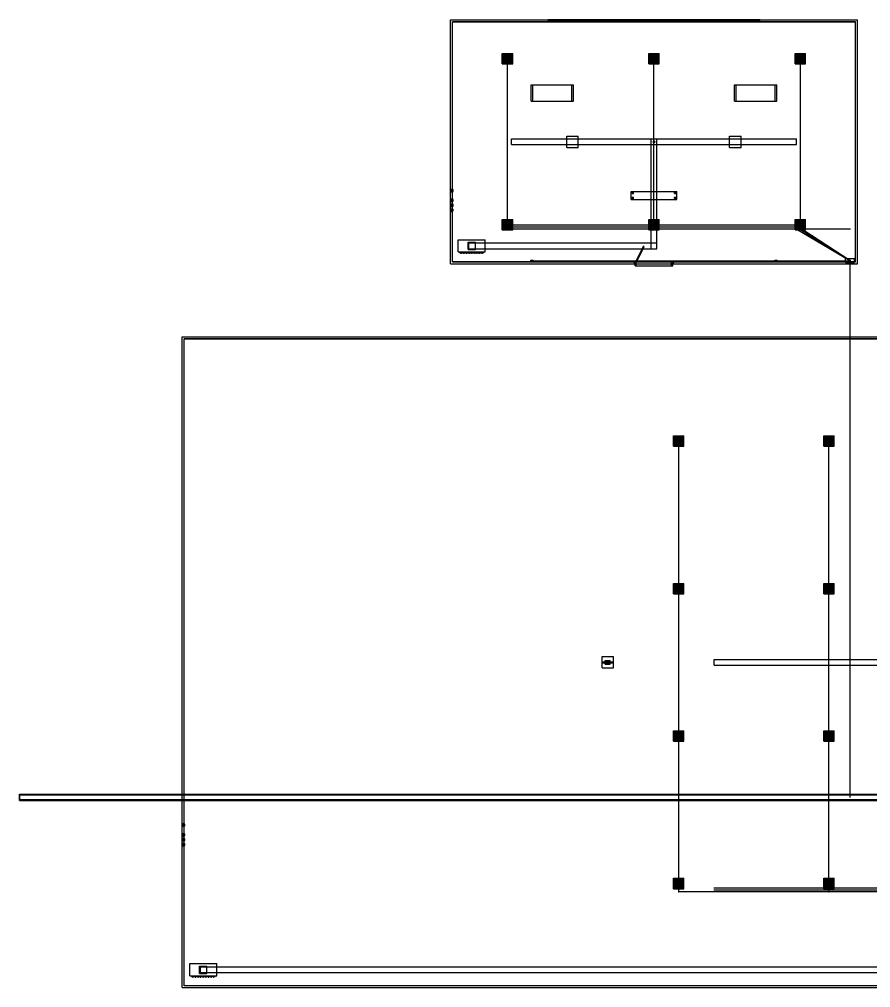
# Model space of a CAD drawing. Header units: millimetres. Extents: x -377000 to -138920, y -238120 to -178478.
# Drawn here: x -377000 to -324686, y -238000 to -178478 of the extents above; entities that cross this region are included whole.
import ezdxf

# ---------------------------------------------------------------- set-up
doc = ezdxf.new("R2010")
doc.units = ezdxf.units.MM

msp = doc.modelspace()

# ---------------------------------------------------------------- linework, layer by layer
at = {"layer": 'electrical'}
for p, q in [((-346992.21, -180900), (-347007.79, -180900)), ((-347007.79, -180900), (-347000, -180900)), ((-347000, -180900), (-346992.21, -180900)), ((-347000, -191370), (-347000, -180900)), ((-337992.21, -180900), (-338007.79, -180900)), ((-338007.79, -180900), (-338000, -180900)), ((-338000, -180900), (-337992.21, -180900)), ((-338000, -191370), (-338000, -180900)), ((-328992.21, -180900), (-329007.79, -180900)), ((-329007.79, -180900), (-329000, -180900)), ((-329000, -180900), (-328992.21, -180900)), ((-329000, -191370), (-329000, -180900)), ((-346992.21, -191370), (-347007.79, -191370)), ((-347007.79, -191370), (-347000, -191370)), ((-347000, -191377.79), (-347000, -191362.21)), ((-347000, -191362.21), (-347000, -191370)), ((-347000, -191370), (-347000, -191377.79)), ((-325950, -191370), (-347000, -191370)), ((-347000, -191370), (-346992.21, -191370)), ((-346750, -191141.26), (-346750, -191118.74)), ((-346750, -191118.74), (-346750, -191130)), ((-346750, -191130), (-346750, -191141.26)), ((-329250, -191130), (-346750, -191130)), ((-346750, -191261.26), (-346750, -191238.74)), ((-346750, -191238.74), (-346750, -191250)), ((-346750, -191250), (-346750, -191261.26)), ((-329250, -191250), (-346750, -191250)), ((-346750, -191381.26), (-346750, -191358.74)), ((-346750, -191358.74), (-346750, -191370)), ((-346750, -191370), (-346750, -191381.26)), ((-329250, -191370), (-346750, -191370)), ((-337992.21, -191370), (-338007.79, -191370)), ((-338007.79, -191370), (-338000, -191370)), ((-338000, -191370), (-337992.21, -191370)), ((-329257.14, -191140.86), (-329246.43, -191124.57)), ((-329246.43, -191124.57), (-329257.14, -191140.86)), ((-325957.14, -193310.86), (-329257.14, -191140.86)), ((-329256.86, -191261.04), (-329246.57, -191244.48)), ((-329246.57, -191244.48), (-329256.86, -191261.04)), ((-325956.86, -193311.04), (-329256.86, -191261.04)), ((-329256.56, -191381.22), (-329246.72, -191364.39)), ((-329246.72, -191364.39), (-329256.56, -191381.22)), ((-325956.56, -193311.22), (-329256.56, -191381.22)), ((-329250, -191141.26), (-329250, -191118.74)), ((-329250, -191118.74), (-329250, -191130)), ((-329250, -191130), (-329250, -191141.26)), ((-329250, -191130), (-329235.96, -191130)), ((-329235.96, -191130), (-329250, -191130)), ((-329250, -191261.26), (-329250, -191238.74)), ((-329250, -191238.74), (-329250, -191250)), ((-329250, -191250), (-329250, -191261.26)), ((-329250, -191250), (-329235.96, -191250)), ((-329235.96, -191250), (-329250, -191250)), ((-329250, -191381.26), (-329250, -191358.74)), ((-329250, -191358.74), (-329250, -191370)), ((-329250, -191370), (-329250, -191381.26)), ((-329250, -191370), (-329235.96, -191370)), ((-329235.96, -191370), (-329250, -191370)), ((-329246.72, -191364.39), (-329246.72, -191364.39)), ((-329246.57, -191244.48), (-329246.57, -191244.48)), ((-329246.43, -191124.57), (-329246.43, -191124.57)), ((-328992.21, -191370), (-329007.79, -191370)), ((-329007.79, -191370), (-329000, -191370)), ((-329000, -191370), (-328992.21, -191370)), ((-325950, -191377.79), (-325950, -191362.21)), ((-325950, -191362.21), (-325950, -191370)), ((-325950, -191370), (-325950, -191377.79)), ((-345565, -193350), (-345565, -193290)), ((-345565, -193290), (-345435, -193290)), ((-345565, -193350), (-345435, -193350)), ((-345491, -193320), (-345504.5, -193312.21)), ((-345504.5, -193312.21), (-345504.5, -193327.79)), ((-345504.5, -193327.79), (-345491, -193320)), ((-345500, -193327.79), (-345500, -193312.21)), ((-345500, -193312.21), (-345500, -193320)), ((-345500, -193320), (-325950, -193320)), ((-345500, -193320), (-345500, -193327.79)), ((-345500, -193320), (-345490.28, -193320)), ((-345490.28, -193320), (-345500, -193320)), ((-345435, -193350), (-345435, -193290)), ((-330565, -193350), (-330565, -193290)), ((-330565, -193290), (-330435, -193290)), ((-330565, -193350), (-330435, -193350)), ((-330491, -193320), (-330504.5, -193312.21)), ((-330504.5, -193312.21), (-330504.5, -193327.79)), ((-330504.5, -193327.79), (-330491, -193320)), ((-330500, -193327.79), (-330500, -193312.21)), ((-330500, -193312.21), (-330500, -193320)), ((-330500, -193320), (-325950, -193320)), ((-330500, -193320), (-330500, -193327.79)), ((-330500, -193320), (-330490.28, -193320)), ((-330490.28, -193320), (-330500, -193320)), ((-330435, -193350), (-330435, -193290)), ((-326225, -193425), (-326225, -193175)), ((-326225, -193175), (-325675, -193175)), ((-326225, -193425), (-325675, -193425)), ((-326185, -193452.5), (-326185, -193417.5)), ((-326185, -193417.5), (-325715, -193417.5)), ((-325968, -193300), (-325941, -193284.41)), ((-325941, -193315.59), (-325968, -193300)), ((-325934.41, -193300), (-325965.59, -193300)), ((-325965.59, -193300), (-325950, -193300)), ((-325957.14, -193310.86), (-325946.43, -193294.57)), ((-325946.43, -193294.57), (-325957.14, -193310.86)), ((-325956.86, -193311.04), (-325946.57, -193294.48)), ((-325946.57, -193294.48), (-325956.86, -193311.04)), ((-325956.56, -193311.22), (-325946.72, -193294.39)), ((-325946.72, -193294.39), (-325956.56, -193311.22)), ((-325937, -193300), (-325956.5, -193288.74)), ((-325956.5, -193288.74), (-325956.5, -193311.26)), ((-325937, -193300), (-325956.5, -193288.74)), ((-325956.5, -193288.74), (-325956.5, -193311.26)), ((-325937, -193300), (-325956.5, -193288.74)), ((-325956.5, -193288.74), (-325956.5, -193311.26)), ((-325956.5, -193311.26), (-325937, -193300)), ((-325956.5, -193311.26), (-325937, -193300)), ((-325956.5, -193311.26), (-325937, -193300)), ((-325950, -193300), (-325934.41, -193300)), ((-325950, -226300), (-325950, -193300)), ((-325950, -193300), (-325930.56, -193300)), ((-325930.56, -193300), (-325950, -193300)), ((-325950, -193300), (-325935.96, -193300)), ((-325935.96, -193300), (-325950, -193300)), ((-325950, -193300), (-325935.96, -193300)), ((-325935.96, -193300), (-325950, -193300)), ((-325950, -193300), (-325935.96, -193300)), ((-325935.96, -193300), (-325950, -193300)), ((-325950, -193327.79), (-325950, -193312.21)), ((-325950, -193312.21), (-325950, -193320)), ((-325950, -193327.79), (-325950, -193312.21)), ((-325950, -193312.21), (-325950, -193320)), ((-325950, -193320), (-325950, -193327.79)), ((-325950, -193320), (-325950, -193327.79)), ((-325946.72, -193294.39), (-325946.72, -193294.39)), ((-325946.57, -193294.48), (-325946.57, -193294.48)), ((-325946.43, -193294.57), (-325946.43, -193294.57)), ((-325941, -193284.41), (-325941, -193315.59)), ((-325715, -193452.5), (-325715, -193417.5)), ((-325675, -193425), (-325675, -193175)), ((-326185, -193452.5), (-325715, -193452.5)), ((-326137.5, -193490), (-326137.5, -193450)), ((-326137.5, -193450), (-326037.5, -193450)), ((-326137.5, -193490), (-326037.5, -193490)), ((-326064.12, -193480), (-326110.88, -193480)), ((-326110.88, -193480), (-326087.5, -193480)), ((-326064.12, -193505), (-326110.88, -193505)), ((-326110.88, -193505), (-326087.5, -193505)), ((-326087.5, -193480), (-326087.5, -193505)), ((-326087.5, -193480), (-326064.12, -193480)), ((-326087.5, -193505), (-326064.12, -193505)), ((-326037.5, -193490), (-326037.5, -193450)), ((-326000, -193490), (-326000, -193450)), ((-326000, -193450), (-325900, -193450)), ((-326000, -193490), (-325900, -193490)), ((-325926.62, -193480), (-325973.38, -193480)), ((-325973.38, -193480), (-325950, -193480)), ((-325926.62, -193505), (-325973.38, -193505)), ((-325973.38, -193505), (-325950, -193505)), ((-325950, -193480), (-325950, -193505)), ((-325950, -193480), (-325926.62, -193480)), ((-325950, -193505), (-325926.62, -193505)), ((-325900, -193490), (-325900, -193450)), ((-325862.5, -193490), (-325862.5, -193450)), ((-325862.5, -193450), (-325762.5, -193450)), ((-325862.5, -193490), (-325762.5, -193490)), ((-325789.12, -193480), (-325835.88, -193480)), ((-325835.88, -193480), (-325812.5, -193480)), ((-325789.12, -193505), (-325835.88, -193505)), ((-325835.88, -193505), (-325812.5, -193505)), ((-325812.5, -193480), (-325812.5, -193505)), ((-325812.5, -193480), (-325789.12, -193480)), ((-325812.5, -193505), (-325789.12, -193505)), ((-325762.5, -193490), (-325762.5, -193450)), ((-336472.21, -204400), (-336487.79, -204400)), ((-336487.79, -204400), (-336480, -204400)), ((-336480, -204400), (-336472.21, -204400)), ((-336480, -232120), (-336480, -204400)), ((-327239.26, -204400), (-327254.85, -204400)), ((-327254.85, -204400), (-327247.06, -204400)), ((-327247.06, -204400), (-327239.26, -204400)), ((-327247.06, -232120), (-327247.06, -204400)), ((-377000, -226150), (-377000, -226100)), ((-377000, -226500), (-377000, -226100)), ((-377000, -226100), (-139000, -226100)), ((-377000, -226150), (-377000, -226100)), ((-377000, -226500), (-377000, -226100)), ((-377000, -226100), (-139000, -226100)), ((-377000, -226150), (-377000, -226450)), ((-377000, -226150), (-139000, -226150)), ((-377000, -226150), (-377000, -226450)), ((-377000, -226150), (-139000, -226150)), ((-377000, -226500), (-377000, -226450)), ((-139000, -226450), (-377000, -226450)), ((-377000, -226500), (-377000, -226450)), ((-139000, -226450), (-377000, -226450)), ((-377000, -226500), (-139000, -226500)), ((-377000, -226500), (-139000, -226500)), ((-325934.41, -226300), (-325965.59, -226300)), ((-325965.59, -226300), (-325950, -226300)), ((-325950, -226300), (-325934.41, -226300)), ((-336472.21, -232120), (-336487.79, -232120)), ((-336487.79, -232120), (-336480, -232120)), ((-336480, -232127.79), (-336480, -232112.21)), ((-336480, -232112.21), (-336480, -232120)), ((-336480, -232120), (-336480, -232127.79)), ((-149450, -232120), (-336480, -232120)), ((-336480, -232120), (-336472.21, -232120)), ((-334300, -231891.26), (-334300, -231868.74)), ((-334300, -231868.74), (-334300, -231880)), ((-334300, -231880), (-334300, -231891.26)), ((-181700, -231880), (-334300, -231880)), ((-334300, -232011.26), (-334300, -231988.74)), ((-334300, -231988.74), (-334300, -232000)), ((-334300, -232000), (-334300, -232011.26)), ((-181700, -232000), (-334300, -232000)), ((-334300, -232131.26), (-334300, -232108.74)), ((-334300, -232108.74), (-334300, -232120)), ((-334300, -232120), (-334300, -232131.26)), ((-181700, -232120), (-334300, -232120)), ((-327239.26, -232120), (-327254.85, -232120)), ((-327254.85, -232120), (-327247.06, -232120)), ((-327247.06, -232120), (-327239.26, -232120))]:
    msp.add_line(p, q, dxfattribs=at)
at = {"layer": 'hvac'}
for p, q in [((-343350, -186350), (-343350, -185650)), ((-343350, -185650), (-342650, -185650)), ((-342650, -186350), (-342650, -185650)), ((-333350, -186350), (-333350, -185650)), ((-333350, -185650), (-332650, -185650)), ((-332650, -186350), (-332650, -185650)), ((-346750, -186175), (-346750, -185825)), ((-346750, -185825), (-329250, -185825)), ((-346750, -186175), (-329250, -186175)), ((-338175, -192575), (-338175, -185825)), ((-338175, -185825), (-337825, -185825)), ((-337825, -192575), (-337825, -185825)), ((-329250, -186175), (-329250, -185825)), ((-343350, -186350), (-342650, -186350)), ((-333350, -186350), (-332650, -186350)), ((-350025, -192775), (-350025, -192025)), ((-350025, -192025), (-348375, -192025)), ((-349425, -192625), (-349425, -192175)), ((-349425, -192175), (-348975, -192175)), ((-349375, -192575), (-349375, -192225)), ((-349375, -192225), (-337825, -192225)), ((-348975, -192625), (-348975, -192175)), ((-348375, -192775), (-348375, -192025)), ((-337825, -192575), (-337825, -192225)), ((-350025, -192775), (-348375, -192775)), ((-349925, -192820), (-349925, -192780)), ((-349925, -192780), (-348475, -192780)), ((-349925, -192820), (-348475, -192820)), ((-349860, -192860), (-349860, -192800)), ((-349860, -192800), (-349820, -192800)), ((-349820, -192860), (-349820, -192800)), ((-349700, -192860), (-349700, -192800)), ((-349700, -192800), (-349660, -192800)), ((-349660, -192860), (-349660, -192800)), ((-349540, -192860), (-349540, -192800)), ((-349540, -192800), (-349500, -192800)), ((-349500, -192860), (-349500, -192800)), ((-349425, -192625), (-348975, -192625)), ((-349380, -192860), (-349380, -192800)), ((-349380, -192800), (-349340, -192800)), ((-349375, -192575), (-337825, -192575)), ((-349340, -192860), (-349340, -192800)), ((-349220, -192860), (-349220, -192800)), ((-349220, -192800), (-349180, -192800)), ((-349180, -192860), (-349180, -192800)), ((-349060, -192860), (-349060, -192800)), ((-349060, -192800), (-349020, -192800)), ((-349020, -192860), (-349020, -192800)), ((-348900, -192860), (-348900, -192800)), ((-348900, -192800), (-348860, -192800)), ((-348860, -192860), (-348860, -192800)), ((-348740, -192860), (-348740, -192800)), ((-348740, -192800), (-348700, -192800)), ((-348700, -192860), (-348700, -192800)), ((-348580, -192860), (-348580, -192800)), ((-348580, -192800), (-348540, -192800)), ((-348540, -192860), (-348540, -192800)), ((-348475, -192820), (-348475, -192780)), ((-338175, -192575), (-337825, -192575)), ((-349860, -192860), (-349820, -192860)), ((-349700, -192860), (-349660, -192860)), ((-349540, -192860), (-349500, -192860)), ((-349380, -192860), (-349340, -192860)), ((-349220, -192860), (-349180, -192860)), ((-349060, -192860), (-349020, -192860)), ((-348900, -192860), (-348860, -192860)), ((-348740, -192860), (-348700, -192860)), ((-348580, -192860), (-348540, -192860)), ((-334300, -218175), (-334300, -217825)), ((-334300, -217825), (-181700, -217825)), ((-334300, -218175), (-181700, -218175)), ((-366525, -237275), (-366525, -236525)), ((-366525, -236525), (-364875, -236525)), ((-365925, -237125), (-365925, -236675)), ((-365925, -236675), (-365475, -236675)), ((-365875, -237075), (-365875, -236725)), ((-365875, -236725), (-257825, -236725)), ((-365475, -237125), (-365475, -236675)), ((-364875, -237275), (-364875, -236525)), ((-366525, -237275), (-364875, -237275)), ((-366425, -237320), (-366425, -237280)), ((-366425, -237280), (-364975, -237280)), ((-366425, -237320), (-364975, -237320)), ((-366360, -237360), (-366360, -237300)), ((-366360, -237300), (-366320, -237300)), ((-366360, -237360), (-366320, -237360)), ((-366320, -237360), (-366320, -237300)), ((-366200, -237360), (-366200, -237300)), ((-366200, -237300), (-366160, -237300)), ((-366200, -237360), (-366160, -237360)), ((-366160, -237360), (-366160, -237300)), ((-366040, -237360), (-366040, -237300)), ((-366040, -237300), (-366000, -237300)), ((-366040, -237360), (-366000, -237360)), ((-366000, -237360), (-366000, -237300)), ((-365925, -237125), (-365475, -237125)), ((-365880, -237360), (-365880, -237300)), ((-365880, -237300), (-365840, -237300)), ((-365880, -237360), (-365840, -237360)), ((-365875, -237075), (-257825, -237075)), ((-365840, -237360), (-365840, -237300)), ((-365720, -237360), (-365720, -237300)), ((-365720, -237300), (-365680, -237300)), ((-365720, -237360), (-365680, -237360)), ((-365680, -237360), (-365680, -237300)), ((-365560, -237360), (-365560, -237300)), ((-365560, -237300), (-365520, -237300)), ((-365560, -237360), (-365520, -237360)), ((-365520, -237360), (-365520, -237300)), ((-365400, -237360), (-365400, -237300)), ((-365400, -237300), (-365360, -237300)), ((-365400, -237360), (-365360, -237360)), ((-365360, -237360), (-365360, -237300)), ((-365240, -237360), (-365240, -237300)), ((-365240, -237300), (-365200, -237300)), ((-365240, -237360), (-365200, -237360)), ((-365200, -237360), (-365200, -237300)), ((-365080, -237360), (-365080, -237300)), ((-365080, -237300), (-365040, -237300)), ((-365080, -237360), (-365040, -237360)), ((-365040, -237360), (-365040, -237300)), ((-364975, -237320), (-364975, -237280))]:
    msp.add_line(p, q, dxfattribs=at)
at = {"layer": 'interiors'}
for p, q in [((-350500, -193500), (-350500, -178500)), ((-350500, -178500), (-325500, -178500)), ((-344500, -178522.5), (-344500, -178477.5)), ((-344500, -178477.5), (-331500, -178477.5)), ((-344500, -178500), (-331500, -178500)), ((-344500, -178620), (-344500, -178500)), ((-344500, -178522.5), (-331500, -178522.5)), ((-331500, -178522.5), (-331500, -178477.5)), ((-331500, -178620), (-331500, -178500)), ((-325500, -193500), (-325500, -178500)), ((-325620, -178620), (-350380, -178620)), ((-350380, -193380), (-350380, -178620)), ((-350375, -193375), (-350375, -178625)), ((-350375, -178625), (-325625, -178625)), ((-344500, -178620), (-331500, -178620)), ((-325625, -193375), (-325625, -178625)), ((-325620, -193380), (-325620, -178620)), ((-345550, -183500), (-345550, -182500)), ((-345550, -182500), (-342950, -182500)), ((-345545, -183500), (-345545, -182500)), ((-345545, -182500), (-345455, -182500)), ((-345455, -183500), (-345455, -182500)), ((-343045, -183500), (-343045, -182500)), ((-343045, -182500), (-342955, -182500)), ((-342955, -183500), (-342955, -182500)), ((-342950, -183500), (-342950, -182500)), ((-333050, -183500), (-333050, -182500)), ((-333050, -182500), (-330450, -182500)), ((-333045, -183500), (-333045, -182500)), ((-333045, -182500), (-332955, -182500)), ((-332955, -183500), (-332955, -182500)), ((-330545, -183500), (-330545, -182500)), ((-330545, -182500), (-330455, -182500)), ((-330455, -183500), (-330455, -182500)), ((-330450, -183500), (-330450, -182500)), ((-345550, -183500), (-342950, -183500)), ((-345545, -183500), (-345455, -183500)), ((-343045, -183500), (-342955, -183500)), ((-333050, -183500), (-330450, -183500)), ((-333045, -183500), (-332955, -183500)), ((-330545, -183500), (-330455, -183500)), ((-339400, -189550), (-339400, -189050)), ((-339400, -189050), (-336600, -189050)), ((-339335, -189185), (-339335, -189115)), ((-339335, -189115), (-339265, -189115)), ((-339335, -189185), (-339265, -189185)), ((-339265, -189185), (-339265, -189115)), ((-336735, -189185), (-336735, -189115)), ((-336735, -189115), (-336665, -189115)), ((-336735, -189185), (-336665, -189185)), ((-336665, -189185), (-336665, -189115)), ((-336600, -189550), (-336600, -189050)), ((-339400, -189550), (-336600, -189550)), ((-339335, -189485), (-339335, -189415)), ((-339335, -189415), (-339265, -189415)), ((-339335, -189485), (-339265, -189485)), ((-339265, -189485), (-339265, -189415)), ((-336735, -189485), (-336735, -189415)), ((-336735, -189415), (-336665, -189415)), ((-336735, -189485), (-336665, -189485)), ((-336665, -189485), (-336665, -189415)), ((-339110.39, -193390.49), (-338653.96, -192411.68)), ((-339069.61, -193409.51), (-338613.18, -192430.7)), ((-338613.18, -192430.7), (-338653.96, -192411.68)), ((-325620, -193380), (-350380, -193380)), ((-339200, -193380), (-350380, -193380)), ((-350375, -193375), (-325625, -193375)), ((-339200, -193500), (-339200, -193380)), ((-339200, -193380), (-336800, -193380)), ((-339155, -193620), (-339155, -193380)), ((-339155, -193380), (-339085, -193380)), ((-339150, -193620), (-339150, -193380)), ((-339150, -193380), (-336850, -193380)), ((-339069.61, -193409.51), (-339110.39, -193390.49)), ((-339085, -193620), (-339085, -193380)), ((-336915, -193620), (-336915, -193380)), ((-336915, -193380), (-336845, -193380)), ((-336850, -193620), (-336850, -193380)), ((-336845, -193620), (-336845, -193380)), ((-336800, -193500), (-336800, -193380)), ((-325620, -193380), (-336800, -193380)), ((-350500, -193500), (-339200, -193500)), ((-350500, -193500), (-325500, -193500)), ((-339200, -193500), (-336800, -193500)), ((-339155, -193620), (-339085, -193620)), ((-339150, -193620), (-336850, -193620)), ((-336915, -193620), (-336845, -193620)), ((-336800, -193500), (-325500, -193500)), ((-367000, -238000), (-367000, -198000)), ((-367000, -198000), (-149000, -198000)), ((-149120, -198120), (-366880, -198120)), ((-366880, -237880), (-366880, -198120)), ((-366875, -237875), (-366875, -198125)), ((-366875, -198125), (-149125, -198125)), ((-341190, -218350), (-341190, -217650)), ((-341190, -217650), (-340490, -217650)), ((-340490, -218350), (-340490, -217650)), ((-341190, -218350), (-340490, -218350)), ((-341140, -218030), (-341140, -217970)), ((-341140, -217970), (-340540, -217970)), ((-341140, -218030), (-340540, -218030)), ((-340990, -218110), (-340990, -217890)), ((-340990, -217890), (-340690, -217890)), ((-340990, -218110), (-340690, -218110)), ((-340870, -218035), (-340870, -217965)), ((-340870, -217965), (-340810, -217965)), ((-340870, -218035), (-340810, -218035)), ((-340810, -218035), (-340810, -217965)), ((-340690, -218110), (-340690, -217890)), ((-340540, -218030), (-340540, -217970)), ((-367000, -238000), (-259200, -238000)), ((-367000, -238000), (-149000, -238000)), ((-149120, -237880), (-366880, -237880)), ((-259200, -237880), (-366880, -237880)), ((-366875, -237875), (-149125, -237875))]:
    msp.add_line(p, q, dxfattribs=at)
at = {"layer": 'lighting'}
for p, q in [((-347320, -181220), (-347320, -180580)), ((-347320, -180580), (-346680, -180580)), ((-347280, -181180), (-347280, -180620)), ((-347280, -180620), (-346720, -180620)), ((-347246, -181170), (-347246, -180630)), ((-347246, -180630), (-347234, -180630)), ((-347234, -181170), (-347234, -180630)), ((-347166, -181170), (-347166, -180630)), ((-347166, -180630), (-347154, -180630)), ((-347154, -181170), (-347154, -180630)), ((-347086, -181170), (-347086, -180630)), ((-347086, -180630), (-347074, -180630)), ((-347074, -181170), (-347074, -180630)), ((-347006, -181170), (-347006, -180630)), ((-347006, -180630), (-346994, -180630)), ((-346991, -180900), (-347004.5, -180892.21)), ((-347004.5, -180892.21), (-347004.5, -180907.79)), ((-347004.5, -180907.79), (-346991, -180900)), ((-346994, -181170), (-346994, -180630)), ((-346926, -181170), (-346926, -180630)), ((-346926, -180630), (-346914, -180630)), ((-346914, -181170), (-346914, -180630)), ((-346846, -181170), (-346846, -180630)), ((-346846, -180630), (-346834, -180630)), ((-346834, -181170), (-346834, -180630)), ((-346766, -181170), (-346766, -180630)), ((-346766, -180630), (-346754, -180630)), ((-346754, -181170), (-346754, -180630)), ((-346720, -181180), (-346720, -180620)), ((-346680, -181220), (-346680, -180580)), ((-338320, -181220), (-338320, -180580)), ((-338320, -180580), (-337680, -180580)), ((-338280, -181180), (-338280, -180620)), ((-338280, -180620), (-337720, -180620)), ((-338246, -181170), (-338246, -180630)), ((-338246, -180630), (-338234, -180630)), ((-338234, -181170), (-338234, -180630)), ((-338166, -181170), (-338166, -180630)), ((-338166, -180630), (-338154, -180630)), ((-338154, -181170), (-338154, -180630)), ((-338086, -181170), (-338086, -180630)), ((-338086, -180630), (-338074, -180630)), ((-338074, -181170), (-338074, -180630)), ((-338006, -181170), (-338006, -180630)), ((-338006, -180630), (-337994, -180630)), ((-337991, -180900), (-338004.5, -180892.21)), ((-338004.5, -180892.21), (-338004.5, -180907.79)), ((-338004.5, -180907.79), (-337991, -180900)), ((-337994, -181170), (-337994, -180630)), ((-337926, -181170), (-337926, -180630)), ((-337926, -180630), (-337914, -180630)), ((-337914, -181170), (-337914, -180630)), ((-337846, -181170), (-337846, -180630)), ((-337846, -180630), (-337834, -180630)), ((-337834, -181170), (-337834, -180630)), ((-337766, -181170), (-337766, -180630)), ((-337766, -180630), (-337754, -180630)), ((-337754, -181170), (-337754, -180630)), ((-337720, -181180), (-337720, -180620)), ((-337680, -181220), (-337680, -180580)), ((-329320, -181220), (-329320, -180580)), ((-329320, -180580), (-328680, -180580)), ((-329280, -181180), (-329280, -180620)), ((-329280, -180620), (-328720, -180620)), ((-329246, -181170), (-329246, -180630)), ((-329246, -180630), (-329234, -180630)), ((-329234, -181170), (-329234, -180630)), ((-329166, -181170), (-329166, -180630)), ((-329166, -180630), (-329154, -180630)), ((-329154, -181170), (-329154, -180630)), ((-329086, -181170), (-329086, -180630)), ((-329086, -180630), (-329074, -180630)), ((-329074, -181170), (-329074, -180630)), ((-329006, -181170), (-329006, -180630)), ((-329006, -180630), (-328994, -180630)), ((-328991, -180900), (-329004.5, -180892.21)), ((-329004.5, -180892.21), (-329004.5, -180907.79)), ((-329004.5, -180907.79), (-328991, -180900)), ((-328994, -181170), (-328994, -180630)), ((-328926, -181170), (-328926, -180630)), ((-328926, -180630), (-328914, -180630)), ((-328914, -181170), (-328914, -180630)), ((-328846, -181170), (-328846, -180630)), ((-328846, -180630), (-328834, -180630)), ((-328834, -181170), (-328834, -180630)), ((-328766, -181170), (-328766, -180630)), ((-328766, -180630), (-328754, -180630)), ((-328754, -181170), (-328754, -180630)), ((-328720, -181180), (-328720, -180620)), ((-328680, -181220), (-328680, -180580)), ((-347320, -181220), (-346680, -181220)), ((-347280, -181180), (-346720, -181180)), ((-347246, -181170), (-347234, -181170)), ((-347166, -181170), (-347154, -181170)), ((-347086, -181170), (-347074, -181170)), ((-347006, -181170), (-346994, -181170)), ((-346926, -181170), (-346914, -181170)), ((-346846, -181170), (-346834, -181170)), ((-346766, -181170), (-346754, -181170)), ((-338320, -181220), (-337680, -181220)), ((-338280, -181180), (-337720, -181180)), ((-338246, -181170), (-338234, -181170)), ((-338166, -181170), (-338154, -181170)), ((-338086, -181170), (-338074, -181170)), ((-338006, -181170), (-337994, -181170)), ((-337926, -181170), (-337914, -181170)), ((-337846, -181170), (-337834, -181170)), ((-337766, -181170), (-337754, -181170)), ((-329320, -181220), (-328680, -181220)), ((-329280, -181180), (-328720, -181180)), ((-329246, -181170), (-329234, -181170)), ((-329166, -181170), (-329154, -181170)), ((-329086, -181170), (-329074, -181170)), ((-329006, -181170), (-328994, -181170)), ((-328926, -181170), (-328914, -181170)), ((-328846, -181170), (-328834, -181170)), ((-328766, -181170), (-328754, -181170)), ((-347320, -191420), (-347320, -190780)), ((-347320, -190780), (-346680, -190780)), ((-347280, -191380), (-347280, -190820)), ((-347280, -190820), (-346720, -190820)), ((-347246, -191370), (-347246, -190830)), ((-347246, -190830), (-347234, -190830)), ((-347234, -191370), (-347234, -190830)), ((-347166, -191370), (-347166, -190830)), ((-347166, -190830), (-347154, -190830)), ((-347154, -191370), (-347154, -190830)), ((-347086, -191370), (-347086, -190830)), ((-347086, -190830), (-347074, -190830)), ((-347074, -191370), (-347074, -190830)), ((-347006, -191370), (-347006, -190830)), ((-347006, -190830), (-346994, -190830)), ((-346994, -191370), (-346994, -190830)), ((-346926, -191370), (-346926, -190830)), ((-346926, -190830), (-346914, -190830)), ((-346914, -191370), (-346914, -190830)), ((-346846, -191370), (-346846, -190830)), ((-346846, -190830), (-346834, -190830)), ((-346834, -191370), (-346834, -190830)), ((-346766, -191370), (-346766, -190830)), ((-346766, -190830), (-346754, -190830)), ((-346754, -191370), (-346754, -190830)), ((-346720, -191380), (-346720, -190820)), ((-346680, -191420), (-346680, -190780)), ((-338320, -191420), (-338320, -190780)), ((-338320, -190780), (-337680, -190780)), ((-338280, -191380), (-338280, -190820)), ((-338280, -190820), (-337720, -190820)), ((-338246, -191370), (-338246, -190830)), ((-338246, -190830), (-338234, -190830)), ((-338234, -191370), (-338234, -190830)), ((-338166, -191370), (-338166, -190830)), ((-338166, -190830), (-338154, -190830)), ((-338154, -191370), (-338154, -190830)), ((-338086, -191370), (-338086, -190830)), ((-338086, -190830), (-338074, -190830)), ((-338074, -191370), (-338074, -190830)), ((-338006, -191370), (-338006, -190830)), ((-338006, -190830), (-337994, -190830)), ((-337994, -191370), (-337994, -190830)), ((-337926, -191370), (-337926, -190830)), ((-337926, -190830), (-337914, -190830)), ((-337914, -191370), (-337914, -190830)), ((-337846, -191370), (-337846, -190830)), ((-337846, -190830), (-337834, -190830)), ((-337834, -191370), (-337834, -190830)), ((-337766, -191370), (-337766, -190830)), ((-337766, -190830), (-337754, -190830)), ((-337754, -191370), (-337754, -190830)), ((-337720, -191380), (-337720, -190820)), ((-337680, -191420), (-337680, -190780)), ((-329320, -191420), (-329320, -190780)), ((-329320, -190780), (-328680, -190780)), ((-329280, -191380), (-329280, -190820)), ((-329280, -190820), (-328720, -190820)), ((-329246, -191370), (-329246, -190830)), ((-329246, -190830), (-329234, -190830)), ((-329234, -191370), (-329234, -190830)), ((-329166, -191370), (-329166, -190830)), ((-329166, -190830), (-329154, -190830)), ((-329154, -191370), (-329154, -190830)), ((-329086, -191370), (-329086, -190830)), ((-329086, -190830), (-329074, -190830)), ((-329074, -191370), (-329074, -190830)), ((-329006, -191370), (-329006, -190830)), ((-329006, -190830), (-328994, -190830)), ((-328994, -191370), (-328994, -190830)), ((-328926, -191370), (-328926, -190830)), ((-328926, -190830), (-328914, -190830)), ((-328914, -191370), (-328914, -190830)), ((-328846, -191370), (-328846, -190830)), ((-328846, -190830), (-328834, -190830)), ((-328834, -191370), (-328834, -190830)), ((-328766, -191370), (-328766, -190830)), ((-328766, -190830), (-328754, -190830)), ((-328754, -191370), (-328754, -190830)), ((-328720, -191380), (-328720, -190820)), ((-328680, -191420), (-328680, -190780)), ((-347320, -191420), (-346680, -191420)), ((-347280, -191380), (-346720, -191380)), ((-347246, -191370), (-347234, -191370)), ((-347166, -191370), (-347154, -191370)), ((-347086, -191370), (-347074, -191370)), ((-347006, -191370), (-346994, -191370)), ((-346991, -191100), (-347004.5, -191092.21)), ((-347004.5, -191092.21), (-347004.5, -191107.79)), ((-347004.5, -191107.79), (-346991, -191100)), ((-346926, -191370), (-346914, -191370)), ((-346846, -191370), (-346834, -191370)), ((-346766, -191370), (-346754, -191370)), ((-338320, -191420), (-337680, -191420)), ((-338280, -191380), (-337720, -191380)), ((-338246, -191370), (-338234, -191370)), ((-338166, -191370), (-338154, -191370)), ((-338086, -191370), (-338074, -191370)), ((-338006, -191370), (-337994, -191370)), ((-337991, -191100), (-338004.5, -191092.21)), ((-338004.5, -191092.21), (-338004.5, -191107.79)), ((-338004.5, -191107.79), (-337991, -191100)), ((-337926, -191370), (-337914, -191370)), ((-337846, -191370), (-337834, -191370)), ((-337766, -191370), (-337754, -191370)), ((-329320, -191420), (-328680, -191420)), ((-329280, -191380), (-328720, -191380)), ((-329246, -191370), (-329234, -191370)), ((-329166, -191370), (-329154, -191370)), ((-329086, -191370), (-329074, -191370)), ((-329006, -191370), (-328994, -191370)), ((-328991, -191100), (-329004.5, -191092.21)), ((-329004.5, -191092.21), (-329004.5, -191107.79)), ((-329004.5, -191107.79), (-328991, -191100)), ((-328926, -191370), (-328914, -191370)), ((-328846, -191370), (-328834, -191370)), ((-328766, -191370), (-328754, -191370)), ((-336800, -204720), (-336800, -204080)), ((-336800, -204080), (-336160, -204080)), ((-336760, -204680), (-336760, -204120)), ((-336760, -204120), (-336200, -204120)), ((-336726, -204670), (-336726, -204130)), ((-336726, -204130), (-336714, -204130)), ((-336714, -204670), (-336714, -204130)), ((-336646, -204670), (-336646, -204130)), ((-336646, -204130), (-336634, -204130)), ((-336634, -204670), (-336634, -204130)), ((-336566, -204670), (-336566, -204130)), ((-336566, -204130), (-336554, -204130)), ((-336554, -204670), (-336554, -204130)), ((-336486, -204670), (-336486, -204130)), ((-336486, -204130), (-336474, -204130)), ((-336474, -204670), (-336474, -204130)), ((-336406, -204670), (-336406, -204130)), ((-336406, -204130), (-336394, -204130)), ((-336394, -204670), (-336394, -204130)), ((-336326, -204670), (-336326, -204130)), ((-336326, -204130), (-336314, -204130)), ((-336314, -204670), (-336314, -204130)), ((-336246, -204670), (-336246, -204130)), ((-336246, -204130), (-336234, -204130)), ((-336234, -204670), (-336234, -204130)), ((-336200, -204680), (-336200, -204120)), ((-336160, -204720), (-336160, -204080)), ((-327567.06, -204720), (-327567.06, -204080)), ((-327567.06, -204080), (-326927.06, -204080)), ((-327527.06, -204680), (-327527.06, -204120)), ((-327527.06, -204120), (-326967.06, -204120)), ((-327493.06, -204670), (-327493.06, -204130)), ((-327493.06, -204130), (-327481.06, -204130)), ((-327481.06, -204670), (-327481.06, -204130)), ((-327413.06, -204670), (-327413.06, -204130)), ((-327413.06, -204130), (-327401.06, -204130)), ((-327401.06, -204670), (-327401.06, -204130)), ((-327333.06, -204670), (-327333.06, -204130)), ((-327333.06, -204130), (-327321.06, -204130)), ((-327321.06, -204670), (-327321.06, -204130)), ((-327253.06, -204670), (-327253.06, -204130)), ((-327253.06, -204130), (-327241.06, -204130)), ((-327241.06, -204670), (-327241.06, -204130)), ((-327173.06, -204670), (-327173.06, -204130)), ((-327173.06, -204130), (-327161.06, -204130)), ((-327161.06, -204670), (-327161.06, -204130)), ((-327093.06, -204670), (-327093.06, -204130)), ((-327093.06, -204130), (-327081.06, -204130)), ((-327081.06, -204670), (-327081.06, -204130)), ((-327013.06, -204670), (-327013.06, -204130)), ((-327013.06, -204130), (-327001.06, -204130)), ((-327001.06, -204670), (-327001.06, -204130)), ((-326967.06, -204680), (-326967.06, -204120)), ((-326927.06, -204720), (-326927.06, -204080)), ((-336800, -204720), (-336160, -204720)), ((-336760, -204680), (-336200, -204680)), ((-336726, -204670), (-336714, -204670)), ((-336646, -204670), (-336634, -204670)), ((-336566, -204670), (-336554, -204670)), ((-336486, -204670), (-336474, -204670)), ((-336471, -204400), (-336484.5, -204392.21)), ((-336484.5, -204392.21), (-336484.5, -204407.79)), ((-336484.5, -204407.79), (-336471, -204400)), ((-336406, -204670), (-336394, -204670)), ((-336326, -204670), (-336314, -204670)), ((-336246, -204670), (-336234, -204670)), ((-327567.06, -204720), (-326927.06, -204720)), ((-327527.06, -204680), (-326967.06, -204680)), ((-327493.06, -204670), (-327481.06, -204670)), ((-327413.06, -204670), (-327401.06, -204670)), ((-327333.06, -204670), (-327321.06, -204670)), ((-327253.06, -204670), (-327241.06, -204670)), ((-327238.06, -204400), (-327251.56, -204392.21)), ((-327251.56, -204392.21), (-327251.56, -204407.79)), ((-327251.56, -204407.79), (-327238.06, -204400)), ((-327173.06, -204670), (-327161.06, -204670)), ((-327093.06, -204670), (-327081.06, -204670)), ((-327013.06, -204670), (-327001.06, -204670)), ((-336800, -213786.67), (-336800, -213146.67)), ((-336800, -213146.67), (-336160, -213146.67)), ((-336760, -213746.67), (-336760, -213186.67)), ((-336760, -213186.67), (-336200, -213186.67)), ((-336726, -213736.67), (-336726, -213196.67)), ((-336726, -213196.67), (-336714, -213196.67)), ((-336714, -213736.67), (-336714, -213196.67)), ((-336646, -213736.67), (-336646, -213196.67)), ((-336646, -213196.67), (-336634, -213196.67)), ((-336634, -213736.67), (-336634, -213196.67)), ((-336566, -213736.67), (-336566, -213196.67)), ((-336566, -213196.67), (-336554, -213196.67)), ((-336554, -213736.67), (-336554, -213196.67)), ((-336486, -213736.67), (-336486, -213196.67)), ((-336486, -213196.67), (-336474, -213196.67)), ((-336471, -213466.67), (-336484.5, -213458.87)), ((-336484.5, -213458.87), (-336484.5, -213474.46)), ((-336484.5, -213474.46), (-336471, -213466.67)), ((-336474, -213736.67), (-336474, -213196.67)), ((-336406, -213736.67), (-336406, -213196.67)), ((-336406, -213196.67), (-336394, -213196.67)), ((-336394, -213736.67), (-336394, -213196.67)), ((-336326, -213736.67), (-336326, -213196.67)), ((-336326, -213196.67), (-336314, -213196.67)), ((-336314, -213736.67), (-336314, -213196.67)), ((-336246, -213736.67), (-336246, -213196.67)), ((-336246, -213196.67), (-336234, -213196.67)), ((-336234, -213736.67), (-336234, -213196.67)), ((-336200, -213746.67), (-336200, -213186.67)), ((-336160, -213786.67), (-336160, -213146.67)), ((-327567.06, -213786.67), (-327567.06, -213146.67)), ((-327567.06, -213146.67), (-326927.06, -213146.67)), ((-327527.06, -213746.67), (-327527.06, -213186.67)), ((-327527.06, -213186.67), (-326967.06, -213186.67)), ((-327493.06, -213736.67), (-327493.06, -213196.67)), ((-327493.06, -213196.67), (-327481.06, -213196.67)), ((-327481.06, -213736.67), (-327481.06, -213196.67)), ((-327413.06, -213736.67), (-327413.06, -213196.67)), ((-327413.06, -213196.67), (-327401.06, -213196.67)), ((-327401.06, -213736.67), (-327401.06, -213196.67)), ((-327333.06, -213736.67), (-327333.06, -213196.67)), ((-327333.06, -213196.67), (-327321.06, -213196.67)), ((-327321.06, -213736.67), (-327321.06, -213196.67)), ((-327253.06, -213736.67), (-327253.06, -213196.67)), ((-327253.06, -213196.67), (-327241.06, -213196.67)), ((-327238.06, -213466.67), (-327251.56, -213458.87)), ((-327251.56, -213458.87), (-327251.56, -213474.46)), ((-327251.56, -213474.46), (-327238.06, -213466.67)), ((-327241.06, -213736.67), (-327241.06, -213196.67)), ((-327173.06, -213736.67), (-327173.06, -213196.67)), ((-327173.06, -213196.67), (-327161.06, -213196.67)), ((-327161.06, -213736.67), (-327161.06, -213196.67)), ((-327093.06, -213736.67), (-327093.06, -213196.67)), ((-327093.06, -213196.67), (-327081.06, -213196.67)), ((-327081.06, -213736.67), (-327081.06, -213196.67)), ((-327013.06, -213736.67), (-327013.06, -213196.67)), ((-327013.06, -213196.67), (-327001.06, -213196.67)), ((-327001.06, -213736.67), (-327001.06, -213196.67)), ((-326967.06, -213746.67), (-326967.06, -213186.67)), ((-326927.06, -213786.67), (-326927.06, -213146.67)), ((-336800, -213786.67), (-336160, -213786.67)), ((-336760, -213746.67), (-336200, -213746.67)), ((-336726, -213736.67), (-336714, -213736.67)), ((-336646, -213736.67), (-336634, -213736.67)), ((-336566, -213736.67), (-336554, -213736.67)), ((-336486, -213736.67), (-336474, -213736.67)), ((-336406, -213736.67), (-336394, -213736.67)), ((-336326, -213736.67), (-336314, -213736.67)), ((-336246, -213736.67), (-336234, -213736.67)), ((-327567.06, -213786.67), (-326927.06, -213786.67)), ((-327527.06, -213746.67), (-326967.06, -213746.67)), ((-327493.06, -213736.67), (-327481.06, -213736.67)), ((-327413.06, -213736.67), (-327401.06, -213736.67)), ((-327333.06, -213736.67), (-327321.06, -213736.67)), ((-327253.06, -213736.67), (-327241.06, -213736.67)), ((-327173.06, -213736.67), (-327161.06, -213736.67)), ((-327093.06, -213736.67), (-327081.06, -213736.67)), ((-327013.06, -213736.67), (-327001.06, -213736.67)), ((-336800, -222853.33), (-336800, -222213.33)), ((-336800, -222213.33), (-336160, -222213.33)), ((-336760, -222813.33), (-336760, -222253.33)), ((-336760, -222253.33), (-336200, -222253.33)), ((-336726, -222803.33), (-336726, -222263.33)), ((-336726, -222263.33), (-336714, -222263.33)), ((-336714, -222803.33), (-336714, -222263.33)), ((-336646, -222803.33), (-336646, -222263.33)), ((-336646, -222263.33), (-336634, -222263.33)), ((-336634, -222803.33), (-336634, -222263.33)), ((-336566, -222803.33), (-336566, -222263.33)), ((-336566, -222263.33), (-336554, -222263.33)), ((-336554, -222803.33), (-336554, -222263.33)), ((-336486, -222803.33), (-336486, -222263.33)), ((-336486, -222263.33), (-336474, -222263.33)), ((-336471, -222533.33), (-336484.5, -222525.54)), ((-336484.5, -222525.54), (-336484.5, -222541.13)), ((-336484.5, -222541.13), (-336471, -222533.33)), ((-336474, -222803.33), (-336474, -222263.33)), ((-336406, -222803.33), (-336406, -222263.33)), ((-336406, -222263.33), (-336394, -222263.33)), ((-336394, -222803.33), (-336394, -222263.33)), ((-336326, -222803.33), (-336326, -222263.33)), ((-336326, -222263.33), (-336314, -222263.33)), ((-336314, -222803.33), (-336314, -222263.33)), ((-336246, -222803.33), (-336246, -222263.33)), ((-336246, -222263.33), (-336234, -222263.33)), ((-336234, -222803.33), (-336234, -222263.33)), ((-336200, -222813.33), (-336200, -222253.33)), ((-336160, -222853.33), (-336160, -222213.33)), ((-327567.06, -222853.33), (-327567.06, -222213.33)), ((-327567.06, -222213.33), (-326927.06, -222213.33)), ((-327527.06, -222813.33), (-327527.06, -222253.33)), ((-327527.06, -222253.33), (-326967.06, -222253.33)), ((-327493.06, -222803.33), (-327493.06, -222263.33)), ((-327493.06, -222263.33), (-327481.06, -222263.33)), ((-327481.06, -222803.33), (-327481.06, -222263.33)), ((-327413.06, -222803.33), (-327413.06, -222263.33)), ((-327413.06, -222263.33), (-327401.06, -222263.33)), ((-327401.06, -222803.33), (-327401.06, -222263.33)), ((-327333.06, -222803.33), (-327333.06, -222263.33)), ((-327333.06, -222263.33), (-327321.06, -222263.33)), ((-327321.06, -222803.33), (-327321.06, -222263.33)), ((-327253.06, -222803.33), (-327253.06, -222263.33)), ((-327253.06, -222263.33), (-327241.06, -222263.33)), ((-327238.06, -222533.33), (-327251.56, -222525.54)), ((-327251.56, -222525.54), (-327251.56, -222541.13)), ((-327251.56, -222541.13), (-327238.06, -222533.33)), ((-327241.06, -222803.33), (-327241.06, -222263.33)), ((-327173.06, -222803.33), (-327173.06, -222263.33)), ((-327173.06, -222263.33), (-327161.06, -222263.33)), ((-327161.06, -222803.33), (-327161.06, -222263.33)), ((-327093.06, -222803.33), (-327093.06, -222263.33)), ((-327093.06, -222263.33), (-327081.06, -222263.33)), ((-327081.06, -222803.33), (-327081.06, -222263.33)), ((-327013.06, -222803.33), (-327013.06, -222263.33)), ((-327013.06, -222263.33), (-327001.06, -222263.33)), ((-327001.06, -222803.33), (-327001.06, -222263.33)), ((-326967.06, -222813.33), (-326967.06, -222253.33)), ((-326927.06, -222853.33), (-326927.06, -222213.33)), ((-336800, -222853.33), (-336160, -222853.33)), ((-336760, -222813.33), (-336200, -222813.33)), ((-336726, -222803.33), (-336714, -222803.33)), ((-336646, -222803.33), (-336634, -222803.33)), ((-336566, -222803.33), (-336554, -222803.33)), ((-336486, -222803.33), (-336474, -222803.33)), ((-336406, -222803.33), (-336394, -222803.33)), ((-336326, -222803.33), (-336314, -222803.33)), ((-336246, -222803.33), (-336234, -222803.33)), ((-327567.06, -222853.33), (-326927.06, -222853.33)), ((-327527.06, -222813.33), (-326967.06, -222813.33)), ((-327493.06, -222803.33), (-327481.06, -222803.33)), ((-327413.06, -222803.33), (-327401.06, -222803.33)), ((-327333.06, -222803.33), (-327321.06, -222803.33)), ((-327253.06, -222803.33), (-327241.06, -222803.33)), ((-327173.06, -222803.33), (-327161.06, -222803.33)), ((-327093.06, -222803.33), (-327081.06, -222803.33)), ((-327013.06, -222803.33), (-327001.06, -222803.33)), ((-336800, -231920), (-336800, -231280)), ((-336800, -231280), (-336160, -231280)), ((-336760, -231880), (-336760, -231320)), ((-336760, -231320), (-336200, -231320)), ((-336726, -231870), (-336726, -231330)), ((-336726, -231330), (-336714, -231330)), ((-336714, -231870), (-336714, -231330)), ((-336646, -231870), (-336646, -231330)), ((-336646, -231330), (-336634, -231330)), ((-336634, -231870), (-336634, -231330)), ((-336566, -231870), (-336566, -231330)), ((-336566, -231330), (-336554, -231330)), ((-336554, -231870), (-336554, -231330)), ((-336486, -231870), (-336486, -231330)), ((-336486, -231330), (-336474, -231330)), ((-336474, -231870), (-336474, -231330)), ((-336406, -231870), (-336406, -231330)), ((-336406, -231330), (-336394, -231330)), ((-336394, -231870), (-336394, -231330)), ((-336326, -231870), (-336326, -231330)), ((-336326, -231330), (-336314, -231330)), ((-336314, -231870), (-336314, -231330)), ((-336246, -231870), (-336246, -231330)), ((-336246, -231330), (-336234, -231330)), ((-336234, -231870), (-336234, -231330)), ((-336200, -231880), (-336200, -231320)), ((-336160, -231920), (-336160, -231280)), ((-327567.06, -231920), (-327567.06, -231280)), ((-327567.06, -231280), (-326927.06, -231280)), ((-327527.06, -231880), (-327527.06, -231320)), ((-327527.06, -231320), (-326967.06, -231320)), ((-327493.06, -231870), (-327493.06, -231330)), ((-327493.06, -231330), (-327481.06, -231330)), ((-327481.06, -231870), (-327481.06, -231330)), ((-327413.06, -231870), (-327413.06, -231330)), ((-327413.06, -231330), (-327401.06, -231330)), ((-327401.06, -231870), (-327401.06, -231330)), ((-327333.06, -231870), (-327333.06, -231330)), ((-327333.06, -231330), (-327321.06, -231330)), ((-327321.06, -231870), (-327321.06, -231330)), ((-327253.06, -231870), (-327253.06, -231330)), ((-327253.06, -231330), (-327241.06, -231330)), ((-327241.06, -231870), (-327241.06, -231330)), ((-327173.06, -231870), (-327173.06, -231330)), ((-327173.06, -231330), (-327161.06, -231330)), ((-327161.06, -231870), (-327161.06, -231330)), ((-327093.06, -231870), (-327093.06, -231330)), ((-327093.06, -231330), (-327081.06, -231330)), ((-327081.06, -231870), (-327081.06, -231330)), ((-327013.06, -231870), (-327013.06, -231330)), ((-327013.06, -231330), (-327001.06, -231330)), ((-327001.06, -231870), (-327001.06, -231330)), ((-326967.06, -231880), (-326967.06, -231320)), ((-326927.06, -231920), (-326927.06, -231280)), ((-336800, -231920), (-336160, -231920)), ((-336760, -231880), (-336200, -231880)), ((-336726, -231870), (-336714, -231870)), ((-336646, -231870), (-336634, -231870)), ((-336566, -231870), (-336554, -231870)), ((-336486, -231870), (-336474, -231870)), ((-336471, -231600), (-336484.5, -231592.21)), ((-336484.5, -231592.21), (-336484.5, -231607.79)), ((-336484.5, -231607.79), (-336471, -231600)), ((-336406, -231870), (-336394, -231870)), ((-336326, -231870), (-336314, -231870)), ((-336246, -231870), (-336234, -231870)), ((-327567.06, -231920), (-326927.06, -231920)), ((-327527.06, -231880), (-326967.06, -231880)), ((-327493.06, -231870), (-327481.06, -231870)), ((-327413.06, -231870), (-327401.06, -231870)), ((-327333.06, -231870), (-327321.06, -231870)), ((-327253.06, -231870), (-327241.06, -231870)), ((-327238.06, -231600), (-327251.56, -231592.21)), ((-327251.56, -231592.21), (-327251.56, -231607.79)), ((-327251.56, -231607.79), (-327238.06, -231600)), ((-327173.06, -231870), (-327161.06, -231870)), ((-327093.06, -231870), (-327081.06, -231870)), ((-327013.06, -231870), (-327001.06, -231870))]:
    msp.add_line(p, q, dxfattribs=at)
at = {"layer": 'sensors'}
for p, q in [((-338000, -185920), (-338080, -186000)), ((-338080, -186000), (-338000, -186080)), ((-337920, -186000), (-338000, -185920)), ((-338000, -186080), (-337920, -186000)), ((-338000, -186000), (-337935, -186000)), ((-337935, -186000), (-338000, -186000)), ((-350460, -189080), (-350460, -188920)), ((-350460, -188920), (-350360, -188920)), ((-350460, -189080), (-350360, -189080)), ((-350360, -189080), (-350360, -188920)), ((-350355, -189055), (-350355, -188945)), ((-350355, -188945), (-350335, -188945)), ((-350355, -189055), (-350335, -189055)), ((-350335, -189055), (-350335, -188945)), ((-350460, -189680), (-350460, -189520)), ((-350460, -189520), (-350360, -189520)), ((-350460, -189680), (-350360, -189680)), ((-350460, -189980), (-350460, -189820)), ((-350460, -189820), (-350360, -189820)), ((-350360, -189680), (-350360, -189520)), ((-350360, -189980), (-350360, -189820)), ((-350355, -189655), (-350355, -189545)), ((-350355, -189545), (-350335, -189545)), ((-350355, -189655), (-350335, -189655)), ((-350355, -189955), (-350355, -189845)), ((-350355, -189845), (-350335, -189845)), ((-350335, -189655), (-350335, -189545)), ((-350335, -189955), (-350335, -189845)), ((-350460, -189980), (-350360, -189980)), ((-350460, -190280), (-350460, -190120)), ((-350460, -190120), (-350360, -190120)), ((-350460, -190280), (-350360, -190280)), ((-350360, -190280), (-350360, -190120)), ((-350355, -189955), (-350335, -189955)), ((-350355, -190255), (-350355, -190145)), ((-350355, -190145), (-350335, -190145)), ((-350355, -190255), (-350335, -190255)), ((-350335, -190255), (-350335, -190145)), ((-366960, -228080), (-366960, -227920)), ((-366960, -227920), (-366860, -227920)), ((-366860, -228080), (-366860, -227920)), ((-366855, -228055), (-366855, -227945)), ((-366855, -227945), (-366835, -227945)), ((-366835, -228055), (-366835, -227945)), ((-366960, -228080), (-366860, -228080)), ((-366960, -228680), (-366960, -228520)), ((-366960, -228520), (-366860, -228520)), ((-366860, -228680), (-366860, -228520)), ((-366855, -228055), (-366835, -228055)), ((-366855, -228655), (-366855, -228545)), ((-366855, -228545), (-366835, -228545)), ((-366835, -228655), (-366835, -228545)), ((-366960, -228680), (-366860, -228680)), ((-366960, -228980), (-366960, -228820)), ((-366960, -228820), (-366860, -228820)), ((-366960, -228980), (-366860, -228980)), ((-366960, -229280), (-366960, -229120)), ((-366960, -229120), (-366860, -229120)), ((-366860, -228980), (-366860, -228820)), ((-366860, -229280), (-366860, -229120)), ((-366855, -228655), (-366835, -228655)), ((-366855, -228955), (-366855, -228845)), ((-366855, -228845), (-366835, -228845)), ((-366855, -228955), (-366835, -228955)), ((-366855, -229255), (-366855, -229145)), ((-366855, -229145), (-366835, -229145)), ((-366835, -228955), (-366835, -228845)), ((-366835, -229255), (-366835, -229145)), ((-366960, -229280), (-366860, -229280)), ((-366855, -229255), (-366835, -229255))]:
    msp.add_line(p, q, dxfattribs=at)

doc.saveas('drawing.dxf')
